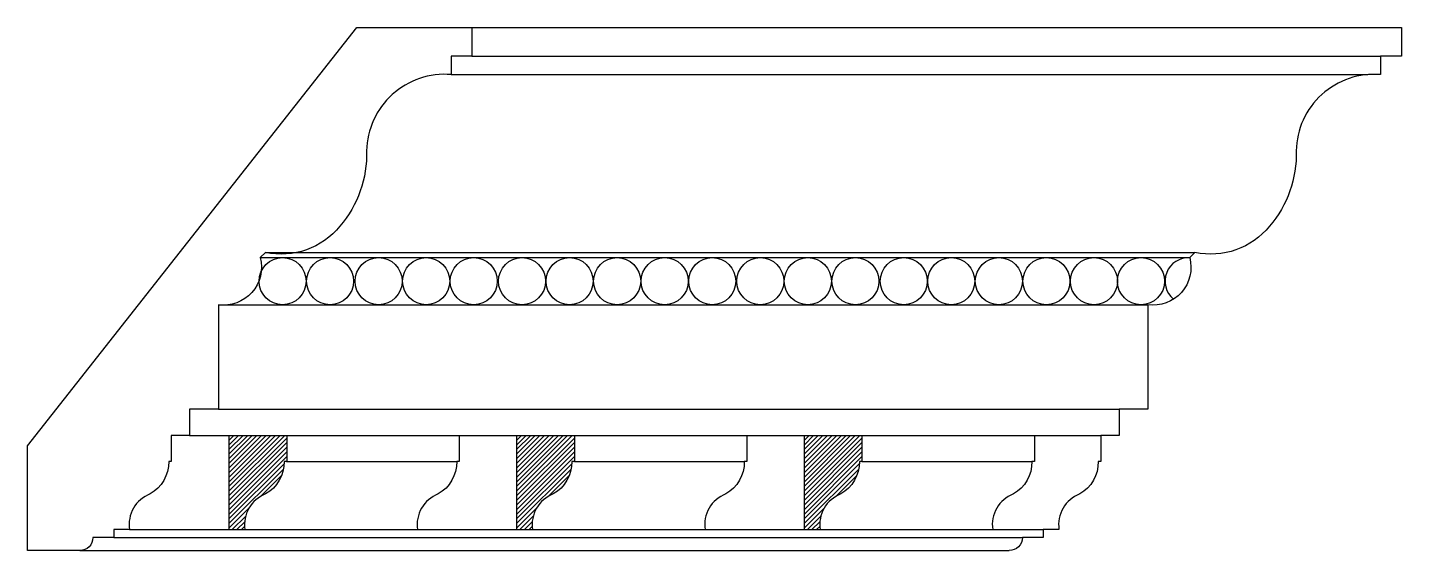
# Model space of a CAD drawing. Extents: x 10 to 273, y 232 to 332.
import ezdxf

# ---------------------------------------------------------------- set-up
doc = ezdxf.new("R2010")
doc.units = 0
doc.header["$LTSCALE"] = 10
doc.header["$MEASUREMENT"] = 0
for name, color, linetype in [('3', 3, 'CONTINUOUS'), ('4', 4, 'CONTINUOUS'), ('7', 7, 'CONTINUOUS')]:
    doc.layers.add(name, color=color, linetype=linetype)

msp = doc.modelspace()

# ---------------------------------------------------------------- hatches: boundary and pattern name
at = {"layer": '3'}
h = msp.add_hatch(dxfattribs=at)
h.set_pattern_fill('ANSI31', color=256, scale=5, style=0)
h.set_pattern_definition([(45, (-150.1512, -75.5277), (-0.4419417, 0.4419417), [])])
h.paths.add_polyline_path([(48.99, 235.54), (51.99, 235.54, -0.353705), (55.95, 242.35, 0.272729), (59.49, 248.54), (59.99, 248.54), (59.99, 253.54), (48.99, 253.54)])
h = msp.add_hatch(dxfattribs=at)
h.set_pattern_fill('ANSI31', color=256, scale=5, style=0)
h.set_pattern_definition([(45, (-95.1512, -75.5277), (-0.4419417, 0.4419417), [])])
h.paths.add_polyline_path([(103.99, 235.54), (106.99, 235.54, -0.353705), (110.95, 242.35, 0.272729), (114.49, 248.54), (114.99, 248.54), (114.99, 253.54), (103.99, 253.54)])
h = msp.add_hatch(dxfattribs=at)
h.set_pattern_fill('ANSI31', color=256, scale=5, style=0)
h.set_pattern_definition([(45, (-40.1512, -75.5277), (-0.4419417, 0.4419417), [])])
h.paths.add_polyline_path([(158.99, 235.54), (161.99, 235.54, -0.353705), (165.95, 242.35, 0.272729), (169.49, 248.54), (169.99, 248.54), (169.99, 253.54), (158.99, 253.54)])

# ---------------------------------------------------------------- linework, layer by layer
for p, q in [((48.99, 235.54), (51.99, 235.54)), ((103.99, 235.54), (106.99, 235.54)), ((158.99, 235.54), (161.99, 235.54))]:
    msp.add_line(p, q, dxfattribs=at)
for centre in [(59.19, 283.04), (68.28, 283.04), (77.56, 283.04), (86.65, 283.04), (95.74, 283.04), (104.98, 283.04), (114.07, 283.04), (123.17, 283.04), (132.26, 283.04), (141.36, 283.04), (150.55, 283.04), (159.64, 283.04), (168.74, 283.04), (177.98, 283.04), (187.07, 283.04), (196.17, 283.04), (205.26, 283.04), (214.36, 283.04), (223.35, 283.04)]:
    msp.add_circle(centre, 4.5, dxfattribs=at)
msp.add_arc((232.45, 283.04), 4.5, 87.0962, 229.9451, dxfattribs=at)
at = {"layer": '4'}
for p, q in [((95.41, 331.54), (273.17, 331.54)), ((20.41, 231.54), (198.17, 231.54))]:
    msp.add_line(p, q, dxfattribs=at)
msp.add_lwpolyline([(55.91, 288.54), (54.91, 287.54, -0.535446), (46.91, 278.54), (46.91, 258.54), (41.41, 258.54), (41.41, 253.54), (37.91, 253.54), (37.91, 248.54), (37.41, 248.54, -0.272729), (33.86, 242.35, 0.353705), (29.91, 235.54), (26.91, 235.54), (26.91, 234.04), (22.91, 234.04, -0.414214), (20.41, 231.54), (10.41, 231.54), (10.41, 251.54), (73.41, 331.54), (95.41, 331.54), (95.41, 326.04), (91.41, 326.04), (91.41, 322.54, 0.432659), (75.26, 307.95, -0.187349), (70.15, 293.57, -0.284839)], format="xyb", close=True, dxfattribs=at)
msp.add_lwpolyline([(273.17, 331.54), (273.17, 326.04), (269.17, 326.04), (269.17, 322.54, 0.432659), (253.03, 307.95, -0.187349), (247.92, 293.57, -0.284839), (233.67, 288.54), (232.67, 287.54, -0.535446), (224.67, 278.54), (224.67, 258.54), (219.17, 258.54), (219.17, 253.54), (215.67, 253.54), (215.67, 248.54), (215.17, 248.54, -0.272729), (211.63, 242.35, 0.353705), (207.67, 235.54), (204.67, 235.54), (204.67, 234.04), (200.67, 234.04, -0.414214), (198.17, 231.54)], format="xyb", dxfattribs=at)
at = {"layer": '7'}
for p, q in [((95.41, 326.04), (269.17, 326.04)), ((91.41, 322.54), (266.74, 322.54)), ((54.91, 287.54), (232.67, 287.54)), ((55.91, 288.54), (233.67, 288.54)), ((46.91, 278.54), (224.67, 278.54)), ((46.91, 258.54), (219.17, 258.54)), ((41.41, 253.54), (215.67, 253.54)), ((48.99, 235.54), (48.99, 253.54)), ((103.99, 235.54), (103.99, 253.54)), ((158.99, 235.54), (158.99, 253.54)), ((59.99, 248.54), (92.49, 248.54)), ((114.99, 248.54), (147.49, 248.54)), ((169.99, 248.54), (202.49, 248.54)), ((26.91, 234.04), (200.67, 234.04)), ((29.91, 235.54), (204.67, 235.54))]:
    msp.add_line(p, q, dxfattribs=at)
for points in [[(59.99, 253.54), (59.99, 248.54), (59.49, 248.54, -0.272729), (55.95, 242.35, 0.353705), (51.99, 235.54)], [(92.99, 253.54), (92.99, 248.54), (92.49, 248.54, -0.272729), (88.95, 242.35, 0.353705), (84.99, 235.54)], [(114.99, 253.54), (114.99, 248.54), (114.49, 248.54, -0.272729), (110.95, 242.35, 0.353705), (106.99, 235.54)], [(147.99, 253.54), (147.99, 248.54), (147.49, 248.54, -0.272729), (143.95, 242.35, 0.353705), (139.99, 235.54)], [(169.99, 253.54), (169.99, 248.54), (169.49, 248.54, -0.272729), (165.95, 242.35, 0.353705), (161.99, 235.54)], [(202.99, 253.54), (202.99, 248.54), (202.49, 248.54, -0.272729), (198.95, 242.35, 0.353705), (194.99, 235.54)]]:
    msp.add_lwpolyline(points, format="xyb", dxfattribs=at)

doc.saveas('drawing.dxf')
